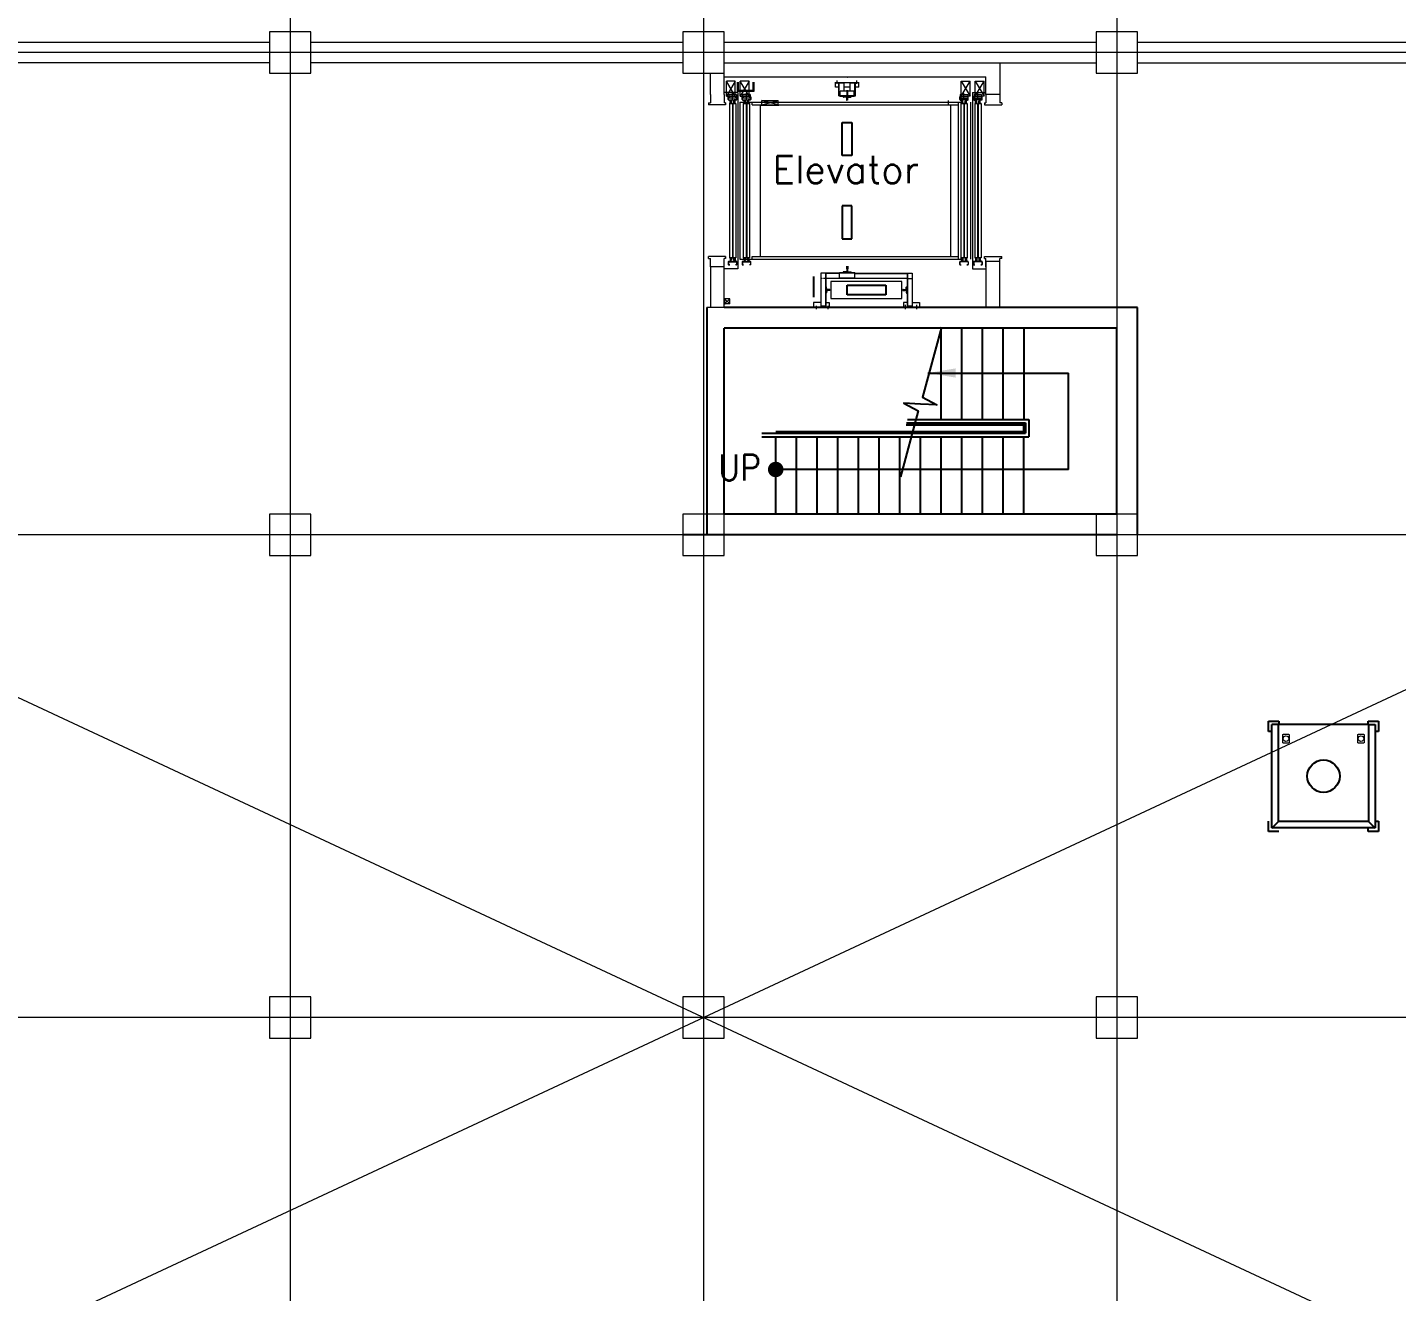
# Model space of a CAD drawing. Extents: x -59767 to 1106559, y -1290 to 1129522.
# Drawn here: x 82396 to 102268, y 450313 to 468658 of the extents above; entities that cross this region are included whole.
import ezdxf

# ---------------------------------------------------------------- set-up
doc = ezdxf.new("R2010")
doc.units = 0
doc.linetypes.add('CENTER', pattern=[2, 1.25, -0.25, 0.25, -0.25])
doc.linetypes.add('HIDDEN', pattern=[0.375, 0.25, -0.125])
doc.layers.get('0').update_dxf_attribs({"linetype": 'CONTINUOUS', "lineweight": 9})
for name, color, linetype, lineweight in [('COLUMN', 2, 'CONTINUOUS', 9), ('ELEV', 6, 'CONTINUOUS', 9), ('TEXT', 3, 'CONTINUOUS', 9), ('WALL_200', 3, 'CONTINUOUS', 9), ('WALL_300', 7, 'CONTINUOUS', 9), ('중간선', 5, 'CONTINUOUS', 9), ('중심선', 1, 'CENTER', 9)]:
    doc.layers.add(name, color=color, linetype=linetype, lineweight=lineweight)
doc.layers.add('HATCH', color=6, linetype='CONTINUOUS')
doc.styles.add('ROMANS', font='romans.shx', dxfattribs={"bigfont": 'whgtxt.shx'})
doc.styles.get("Standard").update_dxf_attribs({"font": 'romans.shx', "bigfont": 'whtgtxt.shx'})

# ---------------------------------------------------------------- blocks, each defined once
blk = doc.blocks.new('column600')
at = {"layer": 'COLUMN', "linetype": 'Continuous'}
blk.add_lwpolyline([(-300, -300), (300, -300), (300, 300), (-300, 300)], close=True, dxfattribs=at)
blk = doc.blocks.new('ARR')
blk.add_solid([(3, -0.5), (3, 0.5), (0, 0)])

msp = doc.modelspace()

# ---------------------------------------------------------------- linework, layer by layer
at = {"layer": 'ELEV', "color": 6}
for p, q in [((92670.1, 467879.6), (92540.1, 467659.6)), ((92670.1, 467659.6), (92540.1, 467879.6)), ((92540.1, 467659.6), (92540.1, 467879.6)), ((92670.1, 467879.6), (92540.1, 467879.6)), ((92670.1, 467659.6), (92670.1, 467879.6)), ((92698.7, 467864.6), (92698.7, 467731.1)), ((92713.7, 467864.6), (92713.7, 467745.9)), ((92871.1, 467879.6), (92741.1, 467879.6)), ((92871.1, 467879.6), (92741.1, 467659.6)), ((92871.1, 467659.6), (92741.1, 467879.6)), ((92741.1, 467659.6), (92741.1, 467879.6)), ((92871.1, 467659.6), (92871.1, 467879.6)), ((92927.8, 467745.9), (92927.8, 467864.6)), ((92942.8, 467731.1), (92942.8, 467864.6)), ((94123.2, 467789.6), (94123.2, 467864.6)), ((94463.2, 467855.6), (94123.2, 467855.6)), ((94150.9, 467838.8), (94150.9, 467887.7)), ((94248.2, 467847.1), (94173.2, 467847.1)), ((94173.2, 467666.6), (94173.2, 467847.1)), ((94179.2, 467666.6), (94179.2, 467847.1)), ((94248.2, 467731.6), (94248.2, 467847.1)), ((94286.2, 467933.5), (94285.2, 467934.5)), ((94300.2, 467933.5), (94286.2, 467933.5)), ((94300.2, 467933.5), (94301.2, 467934.5)), ((94338.2, 467731.6), (94338.2, 467847.1)), ((94413.2, 467847.1), (94338.2, 467847.1)), ((94407.2, 467666.6), (94407.2, 467847.1)), ((94413.2, 467666.6), (94413.2, 467847.1)), ((94435.4, 467838.8), (94435.4, 467887.7)), ((94463.2, 467789.6), (94463.2, 467864.6)), ((95950.3, 467879.6), (96080.3, 467879.6)), ((95950.3, 467879.6), (96080.3, 467659.6)), ((95950.3, 467659.6), (96080.3, 467879.6)), ((95950.3, 467659.6), (95950.3, 467879.6)), ((96080.3, 467659.6), (96080.3, 467879.6)), ((96151.3, 467659.6), (96151.3, 467879.6)), ((96151.3, 467879.6), (96281.3, 467659.6)), ((96151.3, 467659.6), (96281.3, 467879.6)), ((96151.3, 467879.6), (96281.3, 467879.6)), ((96281.3, 467659.6), (96281.3, 467879.6)), ((92308.2, 467683.5), (92308.2, 467563.5)), ((92508.2, 467683.5), (92508.2, 467563.5)), ((92708.2, 467713.8), (92513.2, 467713.8)), ((92540.1, 467659.6), (92567.1, 467659.6)), ((92670.1, 467659.6), (92567.1, 467659.6)), ((92568.6, 467610.8), (92568.6, 467648.4)), ((92571.8, 467610.8), (92571.8, 467648.4)), ((92572.1, 467612.8), (92577.1, 467607.8)), ((92574.8, 467654.6), (92588.6, 467654.6)), ((92574.8, 467651.4), (92588.6, 467651.4)), ((92574.8, 467607.8), (92687.4, 467607.8)), ((92574.8, 467604.6), (92687.4, 467604.6)), ((92686.6, 467683.5), (92575.6, 467683.5)), ((92575.6, 467683.5), (92575.6, 467656.5)), ((92575.6, 467656.5), (92593.6, 467656.5)), ((92575.6, 467649.5), (92593.6, 467649.5)), ((92575.6, 467649.5), (92575.6, 467629.5)), ((92686.6, 467629.5), (92575.6, 467629.5)), ((92577.6, 467604.6), (92607.6, 467604.6)), ((92577.6, 467604.6), (92577.6, 467603.6)), ((92579.6, 467601.6), (92600.6, 467601.6)), ((92682.6, 467653), (92581, 467653)), ((92588.6, 467651.4), (92588.6, 467654.6)), ((92593.6, 467649.5), (92593.6, 467656.5)), ((92606.1, 467566.3), (92606.1, 467611.7)), ((92607.6, 467604.6), (92607.6, 467574.6)), ((92631.1, 467607), (92631.1, 467702.2)), ((92654.6, 467604.6), (92654.6, 467574.6)), ((92684.6, 467604.6), (92654.6, 467604.6)), ((92656.1, 467566.3), (92656.1, 467611.7)), ((92682.6, 467601.6), (92661.6, 467601.6)), ((92668.6, 467649.5), (92668.6, 467656.5)), ((92686.6, 467656.5), (92668.6, 467656.5)), ((92686.6, 467649.5), (92668.6, 467649.5)), ((92687.4, 467654.6), (92673.6, 467654.6)), ((92673.6, 467651.4), (92673.6, 467654.6)), ((92687.4, 467651.4), (92673.6, 467651.4)), ((92684.6, 467604.6), (92684.6, 467603.6)), ((92685.1, 467607.8), (92690.1, 467612.8)), ((92686.6, 467683.5), (92686.6, 467656.5)), ((92686.6, 467649.5), (92686.6, 467629.5)), ((92690.4, 467610.8), (92690.4, 467648.4)), ((92693.6, 467648.4), (92693.6, 467610.8)), ((92698.7, 467731.1), (92942.8, 467731.1)), ((92708.2, 467713.8), (92708.2, 465153.2)), ((92713.7, 467745.9), (92927.8, 467745.9)), ((92741.1, 467659.6), (92768.1, 467659.6)), ((92871.1, 467659.6), (92768.1, 467659.6)), ((92769.6, 467610.8), (92769.6, 467648.4)), ((92772.8, 467610.8), (92772.8, 467648.4)), ((92773.1, 467612.8), (92778.1, 467607.8)), ((92775.8, 467654.6), (92789.6, 467654.6)), ((92775.8, 467651.4), (92789.6, 467651.4)), ((92775.8, 467607.8), (92888.4, 467607.8)), ((92775.8, 467604.6), (92888.4, 467604.6)), ((92776.6, 467683.5), (92776.6, 467656.5)), ((92887.6, 467683.5), (92776.6, 467683.5)), ((92776.6, 467656.5), (92794.6, 467656.5)), ((92776.6, 467649.5), (92776.6, 467629.5)), ((92776.6, 467649.5), (92794.6, 467649.5)), ((92887.6, 467629.5), (92776.6, 467629.5)), ((92778.6, 467604.6), (92778.6, 467603.6)), ((92778.6, 467604.6), (92808.6, 467604.6)), ((92780.6, 467601.6), (92801.6, 467601.6)), ((92883.6, 467653), (92782, 467653)), ((92789.6, 467651.4), (92789.6, 467654.6)), ((92794.6, 467649.5), (92794.6, 467656.5)), ((92807.1, 467566.3), (92807.1, 467611.7)), ((92808.6, 467604.6), (92808.6, 467574.6)), ((92832.1, 467607), (92832.1, 467702.2)), ((92855.6, 467604.6), (92855.6, 467574.6)), ((92885.6, 467604.6), (92855.6, 467604.6)), ((92857.1, 467566.3), (92857.1, 467611.7)), ((92883.6, 467601.6), (92862.6, 467601.6)), ((92887.6, 467656.5), (92869.6, 467656.5)), ((92869.6, 467649.5), (92869.6, 467656.5)), ((92887.6, 467649.5), (92869.6, 467649.5)), ((92874.6, 467651.4), (92874.6, 467654.6)), ((92888.4, 467654.6), (92874.6, 467654.6)), ((92888.4, 467651.4), (92874.6, 467651.4)), ((92885.6, 467604.6), (92885.6, 467603.6)), ((92886.1, 467607.8), (92891.1, 467612.8)), ((92887.6, 467683.5), (92887.6, 467656.5)), ((92887.6, 467649.5), (92887.6, 467629.5)), ((92891.4, 467610.8), (92891.4, 467648.4)), ((92894.6, 467648.4), (92894.6, 467610.8)), ((93057.4, 467598), (93292, 467598)), ((93292, 467533.5), (93057.4, 467598)), ((93057.4, 467533.5), (93292, 467598)), ((93057.4, 467533.5), (93057.4, 467598)), ((93292, 467533.5), (93292, 467598)), ((94173.2, 467789.6), (94123.2, 467789.6)), ((94173.2, 467666.6), (94193.2, 467666.6)), ((94393.2, 467731.6), (94193.2, 467731.6)), ((94193.2, 467656.6), (94193.2, 467731.6)), ((94393.2, 467662.6), (94193.2, 467662.6)), ((94393.2, 467656.6), (94193.2, 467656.6)), ((94350.2, 467653.6), (94236.2, 467653.6)), ((94236.2, 467653.6), (94236.2, 467650.3)), ((94283.7, 467642.8), (94240.9, 467645.3)), ((94338.2, 467789.6), (94248.2, 467789.6)), ((94285.9, 467602.6), (94285.2, 467602.6)), ((94288.4, 467605.1), (94288.4, 467637.8)), ((94297.9, 467605.1), (94297.9, 467637.8)), ((94301.2, 467602.6), (94300.4, 467602.6)), ((94302.7, 467642.8), (94345.5, 467645.3)), ((94350.2, 467653.6), (94350.2, 467650.3)), ((94393.2, 467656.6), (94393.2, 467731.6)), ((94393.2, 467666.6), (94413.2, 467666.6)), ((94463.2, 467789.6), (94413.2, 467789.6)), ((95764, 467533.5), (95764, 467598)), ((95926.8, 467648.4), (95926.8, 467610.8)), ((95930, 467610.8), (95930, 467648.4)), ((95935.3, 467607.8), (95930.3, 467612.8)), ((95933, 467654.6), (95946.8, 467654.6)), ((95933, 467651.4), (95946.8, 467651.4)), ((96045.6, 467607.8), (95933, 467607.8)), ((96045.6, 467604.6), (95933, 467604.6)), ((95933.8, 467683.5), (95933.8, 467656.5)), ((95933.8, 467683.5), (96044.8, 467683.5)), ((95933.8, 467656.5), (95951.8, 467656.5)), ((95933.8, 467649.5), (95933.8, 467629.5)), ((95933.8, 467649.5), (95951.8, 467649.5)), ((95933.8, 467629.5), (96044.8, 467629.5)), ((95935.8, 467604.6), (95965.8, 467604.6)), ((95935.8, 467604.6), (95935.8, 467603.6)), ((95937.8, 467653), (96039.4, 467653)), ((95937.8, 467601.6), (95958.8, 467601.6)), ((95946.8, 467651.4), (95946.8, 467654.6)), ((95950.3, 467659.6), (96053.3, 467659.6)), ((95951.8, 467649.5), (95951.8, 467656.5)), ((95964.3, 467566.3), (95964.3, 467611.7)), ((95965.8, 467604.6), (95965.8, 467574.6)), ((95989.3, 467607), (95989.3, 467702.2)), ((96012.8, 467604.6), (96012.8, 467574.6)), ((96042.8, 467604.6), (96012.8, 467604.6)), ((96014.3, 467566.3), (96014.3, 467611.7)), ((96040.8, 467601.6), (96019.8, 467601.6)), ((96044.8, 467656.5), (96026.8, 467656.5)), ((96026.8, 467649.5), (96026.8, 467656.5)), ((96044.8, 467649.5), (96026.8, 467649.5)), ((96031.8, 467651.4), (96031.8, 467654.6)), ((96045.6, 467654.6), (96031.8, 467654.6)), ((96045.6, 467651.4), (96031.8, 467651.4)), ((96042.8, 467604.6), (96042.8, 467603.6)), ((96048.3, 467612.8), (96043.3, 467607.8)), ((96044.8, 467683.5), (96044.8, 467656.5)), ((96044.8, 467649.5), (96044.8, 467629.5)), ((96048.6, 467610.8), (96048.6, 467648.4)), ((96051.8, 467610.8), (96051.8, 467648.4)), ((96080.3, 467659.6), (96053.3, 467659.6)), ((96113.2, 467713.8), (96113.2, 465153.2)), ((96113.2, 467713.8), (96308.2, 467713.8)), ((96127.8, 467648.4), (96127.8, 467610.8)), ((96131, 467610.8), (96131, 467648.4)), ((96136.3, 467607.8), (96131.3, 467612.8)), ((96134, 467654.6), (96147.8, 467654.6)), ((96134, 467651.4), (96147.8, 467651.4)), ((96246.6, 467607.8), (96134, 467607.8)), ((96246.6, 467604.6), (96134, 467604.6)), ((96134.8, 467683.5), (96245.8, 467683.5)), ((96134.8, 467683.5), (96134.8, 467656.5)), ((96134.8, 467656.5), (96152.8, 467656.5)), ((96134.8, 467649.5), (96152.8, 467649.5)), ((96134.8, 467649.5), (96134.8, 467629.5)), ((96134.8, 467629.5), (96245.8, 467629.5)), ((96136.8, 467604.6), (96136.8, 467603.6)), ((96136.8, 467604.6), (96166.8, 467604.6)), ((96138.8, 467653), (96240.4, 467653)), ((96138.8, 467601.6), (96159.8, 467601.6)), ((96147.8, 467651.4), (96147.8, 467654.6)), ((96151.3, 467659.6), (96254.3, 467659.6)), ((96152.8, 467649.5), (96152.8, 467656.5)), ((96165.3, 467566.3), (96165.3, 467611.7)), ((96166.8, 467604.6), (96166.8, 467574.6)), ((96190.3, 467607), (96190.3, 467702.2)), ((96213.8, 467604.6), (96213.8, 467574.6)), ((96243.8, 467604.6), (96213.8, 467604.6)), ((96215.3, 467566.3), (96215.3, 467611.7)), ((96241.8, 467601.6), (96220.8, 467601.6)), ((96245.8, 467656.5), (96227.8, 467656.5)), ((96227.8, 467649.5), (96227.8, 467656.5)), ((96245.8, 467649.5), (96227.8, 467649.5)), ((96246.6, 467654.6), (96232.8, 467654.6)), ((96232.8, 467651.4), (96232.8, 467654.6)), ((96246.6, 467651.4), (96232.8, 467651.4)), ((96243.8, 467604.6), (96243.8, 467603.6)), ((96249.3, 467612.8), (96244.3, 467607.8)), ((96245.8, 467683.5), (96245.8, 467656.5)), ((96245.8, 467649.5), (96245.8, 467629.5)), ((96249.6, 467610.8), (96249.6, 467648.4)), ((96252.8, 467610.8), (96252.8, 467648.4)), ((96281.3, 467659.6), (96254.3, 467659.6)), ((96308.2, 467683.5), (96308.2, 467563.5)), ((96508.2, 467683.5), (96508.2, 467563.5)), ((92279.8, 467563.5), (92279.8, 467533.5)), ((92279.8, 467563.5), (92308.2, 467563.5)), ((92527.2, 467533.5), (92279.8, 467533.5)), ((92527.2, 467563.5), (92508.2, 467563.5)), ((92527.2, 467563.5), (92527.2, 467533.5)), ((92585.1, 467553.6), (92585.1, 465313.4)), ((92585.1, 467553.4), (92627.1, 467553.4)), ((92592.1, 467553.6), (92592.1, 467556.8)), ((92592.1, 467556.8), (92620.1, 467556.8)), ((92620.1, 467553.6), (92592.1, 467553.6)), ((92596.1, 467556.8), (92596.1, 467590.6)), ((92596.1, 467590.6), (92599.3, 467590.6)), ((92599.3, 467556.8), (92599.3, 467590.6)), ((92599.3, 467588.6), (92604.3, 467588.6)), ((92604.3, 467572.6), (92604.3, 467588.6)), ((92607.8, 467572.6), (92604.3, 467572.6)), ((92604.6, 467597.6), (92604.6, 467576.6)), ((92606.6, 467574.6), (92607.6, 467574.6)), ((92607.8, 467572.6), (92607.8, 467588.6)), ((92612.9, 467588.6), (92607.8, 467588.6)), ((92612.9, 467556.8), (92612.9, 467590.6)), ((92616.1, 467590.6), (92612.9, 467590.6)), ((92616.1, 467556.8), (92616.1, 467590.6)), ((92620.1, 467556.8), (92620.1, 467553.6)), ((92627.1, 467553.6), (92627.1, 465313.4)), ((92635.1, 467553.6), (92635.1, 465313.4)), ((92635.1, 467553.4), (92677.1, 467553.4)), ((92642.1, 467553.6), (92642.1, 467556.8)), ((92642.1, 467556.8), (92670.1, 467556.8)), ((92670.1, 467553.6), (92642.1, 467553.6)), ((92646.1, 467556.8), (92646.1, 467590.6)), ((92646.1, 467590.6), (92649.3, 467590.6)), ((92649.3, 467556.8), (92649.3, 467590.6)), ((92649.3, 467588.6), (92654.3, 467588.6)), ((92654.3, 467572.6), (92654.3, 467588.6)), ((92657.8, 467572.6), (92654.3, 467572.6)), ((92655.6, 467574.6), (92654.6, 467574.6)), ((92657.6, 467597.6), (92657.6, 467576.6)), ((92657.8, 467572.6), (92657.8, 467588.6)), ((92662.9, 467588.6), (92657.8, 467588.6)), ((92662.9, 467556.8), (92662.9, 467590.6)), ((92666.1, 467590.6), (92662.9, 467590.6)), ((92666.1, 467556.8), (92666.1, 467590.6)), ((92670.1, 467556.8), (92670.1, 467553.6)), ((92677.1, 467553.6), (92677.1, 465313.4)), ((92738.2, 467573.5), (92738.2, 465293.5)), ((92738.2, 467573.5), (95948.2, 467573.5)), ((92786.1, 467553.6), (92786.1, 465313.4)), ((92786.1, 467553.4), (92828.1, 467553.4)), ((92793.1, 467556.8), (92821.1, 467556.8)), ((92793.1, 467553.6), (92793.1, 467556.8)), ((92821.1, 467553.6), (92793.1, 467553.6)), ((92797.1, 467556.8), (92797.1, 467590.6)), ((92797.1, 467590.6), (92800.3, 467590.6)), ((92800.3, 467556.8), (92800.3, 467590.6)), ((92800.3, 467588.6), (92805.3, 467588.6)), ((92805.3, 467572.6), (92805.3, 467588.6)), ((92808.8, 467572.6), (92805.3, 467572.6)), ((92805.6, 467597.6), (92805.6, 467576.6)), ((92807.6, 467574.6), (92808.6, 467574.6)), ((92808.8, 467572.6), (92808.8, 467588.6)), ((92813.9, 467588.6), (92808.8, 467588.6)), ((92813.9, 467556.8), (92813.9, 467590.6)), ((92817.1, 467590.6), (92813.9, 467590.6)), ((92817.1, 467556.8), (92817.1, 467590.6)), ((92821.1, 467556.8), (92821.1, 467553.6)), ((92824.9, 467573.5), (93164.9, 467573.5)), ((92828.1, 467553.6), (92828.1, 465313.4)), ((92836.1, 467553.6), (92836.1, 465313.4)), ((92836.1, 467553.4), (92878.1, 467553.4)), ((92843.1, 467556.8), (92871.1, 467556.8)), ((92843.1, 467553.6), (92843.1, 467556.8)), ((92871.1, 467553.6), (92843.1, 467553.6)), ((92847.1, 467556.8), (92847.1, 467590.6)), ((92847.1, 467590.6), (92850.3, 467590.6)), ((92850.3, 467556.8), (92850.3, 467590.6)), ((92850.3, 467588.6), (92855.3, 467588.6)), ((92855.3, 467572.6), (92855.3, 467588.6)), ((92858.8, 467572.6), (92855.3, 467572.6)), ((92856.6, 467574.6), (92855.6, 467574.6)), ((92858.6, 467597.6), (92858.6, 467576.6)), ((92858.8, 467572.6), (92858.8, 467588.6)), ((92863.9, 467588.6), (92858.8, 467588.6)), ((92863.9, 467556.8), (92863.9, 467590.6)), ((92867.1, 467590.6), (92863.9, 467590.6)), ((92867.1, 467556.8), (92867.1, 467590.6)), ((92871.1, 467556.8), (92871.1, 467553.6)), ((92878.1, 467553.6), (92878.1, 465313.4)), ((92913.2, 467533.5), (92913.2, 467573.5)), ((92913.2, 467533.5), (95908.2, 467533.5)), ((93029, 467533.5), (93029, 465333.5)), ((93045.4, 467527.5), (93045.4, 467533.5)), ((93045.4, 467533.5), (93304, 467533.5)), ((93045.4, 467527.5), (93304, 467527.5)), ((93304, 467527.5), (93304, 467533.5)), ((95776, 467527.5), (95776, 467533.5)), ((95792.3, 467533.5), (95792.3, 465333.5)), ((95908.2, 465293.5), (95908.2, 467573.5)), ((95908.2, 467533.5), (95908.2, 467573.5)), ((95943.3, 467553.6), (95943.3, 465313.4)), ((95985.3, 467553.4), (95943.3, 467553.4)), ((95948.2, 465293.5), (95948.2, 467573.5)), ((95978.3, 467556.8), (95950.3, 467556.8)), ((95950.3, 467556.8), (95950.3, 467553.6)), ((95950.3, 467553.6), (95978.3, 467553.6)), ((95954.3, 467556.8), (95954.3, 467590.6)), ((95954.3, 467590.6), (95957.5, 467590.6)), ((95957.5, 467556.8), (95957.5, 467590.6)), ((95957.5, 467588.6), (95962.6, 467588.6)), ((95962.6, 467572.6), (95962.6, 467588.6)), ((95962.6, 467572.6), (95966.1, 467572.6)), ((95962.8, 467597.6), (95962.8, 467576.6)), ((95964.8, 467574.6), (95965.8, 467574.6)), ((95966.1, 467572.6), (95966.1, 467588.6)), ((95971.1, 467588.6), (95966.1, 467588.6)), ((95971.1, 467556.8), (95971.1, 467590.6)), ((95974.3, 467590.6), (95971.1, 467590.6)), ((95974.3, 467556.8), (95974.3, 467590.6)), ((95978.3, 467553.6), (95978.3, 467556.8)), ((95985.3, 467553.6), (95985.3, 465313.4)), ((95993.3, 467553.6), (95993.3, 465313.4)), ((96035.3, 467553.4), (95993.3, 467553.4)), ((96028.3, 467556.8), (96000.3, 467556.8)), ((96000.3, 467556.8), (96000.3, 467553.6)), ((96000.3, 467553.6), (96028.3, 467553.6)), ((96004.3, 467556.8), (96004.3, 467590.6)), ((96004.3, 467590.6), (96007.5, 467590.6)), ((96007.5, 467556.8), (96007.5, 467590.6)), ((96007.5, 467588.6), (96012.6, 467588.6)), ((96012.6, 467572.6), (96012.6, 467588.6)), ((96012.6, 467572.6), (96016.1, 467572.6)), ((96013.8, 467574.6), (96012.8, 467574.6)), ((96015.8, 467597.6), (96015.8, 467576.6)), ((96016.1, 467572.6), (96016.1, 467588.6)), ((96021.1, 467588.6), (96016.1, 467588.6)), ((96021.1, 467556.8), (96021.1, 467590.6)), ((96024.3, 467590.6), (96021.1, 467590.6)), ((96024.3, 467556.8), (96024.3, 467590.6)), ((96028.3, 467553.6), (96028.3, 467556.8)), ((96035.3, 467553.6), (96035.3, 465313.4)), ((96083.2, 467573.5), (96083.2, 465293.5)), ((96144.3, 467553.6), (96144.3, 465313.4)), ((96186.3, 467553.4), (96144.3, 467553.4)), ((96151.3, 467556.8), (96151.3, 467553.6)), ((96179.3, 467556.8), (96151.3, 467556.8)), ((96151.3, 467553.6), (96179.3, 467553.6)), ((96155.3, 467556.8), (96155.3, 467590.6)), ((96155.3, 467590.6), (96158.5, 467590.6)), ((96158.5, 467556.8), (96158.5, 467590.6)), ((96158.5, 467588.6), (96163.5, 467588.6)), ((96163.5, 467572.6), (96163.5, 467588.6)), ((96163.5, 467572.6), (96167, 467572.6)), ((96163.8, 467597.6), (96163.8, 467576.6)), ((96165.8, 467574.6), (96166.8, 467574.6)), ((96167, 467572.6), (96167, 467588.6)), ((96172.1, 467588.6), (96167, 467588.6)), ((96172.1, 467556.8), (96172.1, 467590.6)), ((96175.3, 467590.6), (96172.1, 467590.6)), ((96175.3, 467556.8), (96175.3, 467590.6)), ((96179.3, 467553.6), (96179.3, 467556.8)), ((96186.3, 467553.6), (96186.3, 465313.4)), ((96194.3, 467553.6), (96194.3, 465313.4)), ((96236.3, 467553.4), (96194.3, 467553.4)), ((96201.3, 467556.8), (96201.3, 467553.6)), ((96229.3, 467556.8), (96201.3, 467556.8)), ((96201.3, 467553.6), (96229.3, 467553.6)), ((96205.3, 467556.8), (96205.3, 467590.6)), ((96205.3, 467590.6), (96208.5, 467590.6)), ((96208.5, 467556.8), (96208.5, 467590.6)), ((96208.5, 467588.6), (96213.5, 467588.6)), ((96213.5, 467572.6), (96213.5, 467588.6)), ((96213.5, 467572.6), (96217, 467572.6)), ((96214.8, 467574.6), (96213.8, 467574.6)), ((96216.8, 467597.6), (96216.8, 467576.6)), ((96217, 467572.6), (96217, 467588.6)), ((96222.1, 467588.6), (96217, 467588.6)), ((96222.1, 467556.8), (96222.1, 467590.6)), ((96225.3, 467590.6), (96222.1, 467590.6)), ((96225.3, 467556.8), (96225.3, 467590.6)), ((96229.3, 467553.6), (96229.3, 467556.8)), ((96236.3, 467553.6), (96236.3, 465313.4)), ((96289.2, 467563.5), (96289.2, 467533.5)), ((96289.2, 467563.5), (96308.2, 467563.5)), ((96289.2, 467533.5), (96536.6, 467533.5)), ((96536.6, 467563.5), (96508.2, 467563.5)), ((96536.6, 467563.5), (96536.6, 467533.5)), ((92527.2, 465333.5), (92279.8, 465333.5)), ((92279.8, 465303.5), (92279.8, 465333.5)), ((92279.8, 465303.5), (92279.8, 465333.5)), ((92279.8, 465303.5), (92308.2, 465303.5)), ((92279.8, 465303.5), (92308.2, 465303.5)), ((92308.2, 465183.5), (92308.2, 465303.5)), ((92527.2, 465303.5), (92508.2, 465303.5)), ((92508.2, 465183.5), (92508.2, 465303.5)), ((92527.2, 465303.5), (92508.2, 465303.5)), ((92532.2, 465303.5), (92532.2, 465333.5)), ((92532.2, 465303.5), (92532.2, 465333.5)), ((92568.6, 465254.2), (92568.6, 465216.6)), ((92571.8, 465254.2), (92571.8, 465216.6)), ((92574.8, 465260.4), (92687.4, 465260.4)), ((92574.8, 465257.2), (92687.4, 465257.2)), ((92588.6, 465213.6), (92574.8, 465213.6)), ((92577.6, 465260.4), (92577.6, 465261.4)), ((92577.6, 465260.4), (92607.6, 465260.4)), ((92579.6, 465263.4), (92600.6, 465263.4)), ((92585.1, 465313.4), (92627.1, 465313.4)), ((92588.6, 465213.6), (92588.6, 465210.4)), ((92620.1, 465313.4), (92592.1, 465313.4)), ((92592.1, 465313.4), (92592.1, 465310.2)), ((92592.1, 465310.2), (92620.1, 465310.2)), ((92596.1, 465310.2), (92596.1, 465276.4)), ((92596.1, 465276.4), (92599.3, 465276.4)), ((92599.3, 465310.2), (92599.3, 465276.4)), ((92599.3, 465278.4), (92604.3, 465278.4)), ((92607.8, 465294.4), (92604.3, 465294.4)), ((92604.3, 465294.4), (92604.3, 465278.4)), ((92604.6, 465267.4), (92604.6, 465288.4)), ((92606.1, 465325.3), (92606.1, 465273.3)), ((92606.6, 465290.4), (92607.6, 465290.4)), ((92607.6, 465260.4), (92607.6, 465290.4)), ((92607.8, 465294.4), (92607.8, 465278.4)), ((92612.9, 465278.4), (92607.8, 465278.4)), ((92612.9, 465310.2), (92612.9, 465276.4)), ((92616.1, 465276.4), (92612.9, 465276.4)), ((92616.1, 465310.2), (92616.1, 465276.4)), ((92620.1, 465310.2), (92620.1, 465313.4)), ((92635.1, 465313.4), (92677.1, 465313.4)), ((92670.1, 465313.4), (92642.1, 465313.4)), ((92642.1, 465313.4), (92642.1, 465310.2)), ((92642.1, 465310.2), (92670.1, 465310.2)), ((92646.1, 465310.2), (92646.1, 465276.4)), ((92646.1, 465276.4), (92649.3, 465276.4)), ((92649.3, 465310.2), (92649.3, 465276.4)), ((92649.3, 465278.4), (92654.3, 465278.4)), ((92657.8, 465294.4), (92654.3, 465294.4)), ((92654.3, 465294.4), (92654.3, 465278.4)), ((92654.6, 465260.4), (92654.6, 465290.4)), ((92655.6, 465290.4), (92654.6, 465290.4)), ((92684.6, 465260.4), (92654.6, 465260.4)), ((92656.1, 465325.3), (92656.1, 465273.3)), ((92657.6, 465267.4), (92657.6, 465288.4)), ((92657.8, 465294.4), (92657.8, 465278.4)), ((92662.9, 465278.4), (92657.8, 465278.4)), ((92682.6, 465263.4), (92661.6, 465263.4)), ((92662.9, 465310.2), (92662.9, 465276.4)), ((92666.1, 465276.4), (92662.9, 465276.4)), ((92666.1, 465310.2), (92666.1, 465276.4)), ((92670.1, 465310.2), (92670.1, 465313.4)), ((92687.4, 465213.6), (92673.6, 465213.6)), ((92673.6, 465213.6), (92673.6, 465210.4)), ((92684.6, 465260.4), (92684.6, 465261.4)), ((92690.4, 465254.2), (92690.4, 465216.6)), ((92693.6, 465216.6), (92693.6, 465254.2)), ((92738.2, 465293.5), (95948.2, 465293.5)), ((92769.6, 465254.2), (92769.6, 465216.6)), ((92772.8, 465254.2), (92772.8, 465216.6)), ((92775.8, 465260.4), (92888.4, 465260.4)), ((92775.8, 465257.2), (92888.4, 465257.2)), ((92789.6, 465213.6), (92775.8, 465213.6)), ((92778.6, 465260.4), (92778.6, 465261.4)), ((92778.6, 465260.4), (92808.6, 465260.4)), ((92780.6, 465263.4), (92801.6, 465263.4)), ((92786.1, 465313.4), (92828.1, 465313.4)), ((92789.6, 465213.6), (92789.6, 465210.4)), ((92793.1, 465313.4), (92793.1, 465310.2)), ((92821.1, 465313.4), (92793.1, 465313.4)), ((92793.1, 465310.2), (92821.1, 465310.2)), ((92797.1, 465310.2), (92797.1, 465276.4)), ((92797.1, 465276.4), (92800.3, 465276.4)), ((92800.3, 465310.2), (92800.3, 465276.4)), ((92800.3, 465278.4), (92805.3, 465278.4)), ((92805.3, 465294.4), (92805.3, 465278.4)), ((92808.8, 465294.4), (92805.3, 465294.4)), ((92805.6, 465267.4), (92805.6, 465288.4)), ((92807.1, 465325.3), (92807.1, 465273.3)), ((92807.6, 465290.4), (92808.6, 465290.4)), ((92808.6, 465260.4), (92808.6, 465290.4)), ((92808.8, 465294.4), (92808.8, 465278.4)), ((92813.9, 465278.4), (92808.8, 465278.4)), ((92813.9, 465310.2), (92813.9, 465276.4)), ((92817.1, 465276.4), (92813.9, 465276.4)), ((92817.1, 465310.2), (92817.1, 465276.4)), ((92821.1, 465310.2), (92821.1, 465313.4)), ((92836.1, 465313.4), (92878.1, 465313.4)), ((92843.1, 465313.4), (92843.1, 465310.2)), ((92871.1, 465313.4), (92843.1, 465313.4)), ((92843.1, 465310.2), (92871.1, 465310.2)), ((92847.1, 465310.2), (92847.1, 465276.4)), ((92847.1, 465276.4), (92850.3, 465276.4)), ((92850.3, 465310.2), (92850.3, 465276.4)), ((92850.3, 465278.4), (92855.3, 465278.4)), ((92855.3, 465294.4), (92855.3, 465278.4)), ((92858.8, 465294.4), (92855.3, 465294.4)), ((92855.6, 465260.4), (92855.6, 465290.4)), ((92856.6, 465290.4), (92855.6, 465290.4)), ((92885.6, 465260.4), (92855.6, 465260.4)), ((92857.1, 465325.3), (92857.1, 465273.3)), ((92858.6, 465267.4), (92858.6, 465288.4)), ((92858.8, 465294.4), (92858.8, 465278.4)), ((92863.9, 465278.4), (92858.8, 465278.4)), ((92883.6, 465263.4), (92862.6, 465263.4)), ((92863.9, 465310.2), (92863.9, 465276.4)), ((92867.1, 465276.4), (92863.9, 465276.4)), ((92867.1, 465310.2), (92867.1, 465276.4)), ((92871.1, 465310.2), (92871.1, 465313.4)), ((92888.4, 465213.6), (92874.6, 465213.6)), ((92874.6, 465213.6), (92874.6, 465210.4)), ((92885.6, 465260.4), (92885.6, 465261.4)), ((92891.4, 465254.2), (92891.4, 465216.6)), ((92894.6, 465216.6), (92894.6, 465254.2)), ((92913.2, 465333.5), (95908.2, 465333.5)), ((92913.2, 465293.5), (92913.2, 465333.5)), ((95908.2, 465293.5), (95908.2, 465333.5)), ((95926.8, 465216.6), (95926.8, 465254.2)), ((95930, 465254.2), (95930, 465216.6)), ((96045.6, 465260.4), (95933, 465260.4)), ((96045.6, 465257.2), (95933, 465257.2)), ((95933, 465213.6), (95946.8, 465213.6)), ((95935.8, 465260.4), (95935.8, 465261.4)), ((95935.8, 465260.4), (95965.8, 465260.4)), ((95937.8, 465263.4), (95958.8, 465263.4)), ((95985.3, 465313.4), (95943.3, 465313.4)), ((95946.8, 465213.6), (95946.8, 465210.4)), ((95950.3, 465310.2), (95950.3, 465313.4)), ((95950.3, 465313.4), (95978.3, 465313.4)), ((95978.3, 465310.2), (95950.3, 465310.2)), ((95954.3, 465310.2), (95954.3, 465276.4)), ((95954.3, 465276.4), (95957.5, 465276.4)), ((95957.5, 465310.2), (95957.5, 465276.4)), ((95957.5, 465278.4), (95962.6, 465278.4)), ((95962.6, 465294.4), (95962.6, 465278.4)), ((95962.6, 465294.4), (95966.1, 465294.4)), ((95962.8, 465267.4), (95962.8, 465288.4)), ((95964.3, 465325.3), (95964.3, 465273.3)), ((95964.8, 465290.4), (95965.8, 465290.4)), ((95965.8, 465260.4), (95965.8, 465290.4)), ((95966.1, 465294.4), (95966.1, 465278.4)), ((95971.1, 465278.4), (95966.1, 465278.4)), ((95971.1, 465310.2), (95971.1, 465276.4)), ((95974.3, 465276.4), (95971.1, 465276.4)), ((95974.3, 465310.2), (95974.3, 465276.4)), ((95978.3, 465313.4), (95978.3, 465310.2)), ((96035.3, 465313.4), (95993.3, 465313.4)), ((96000.3, 465310.2), (96000.3, 465313.4)), ((96000.3, 465313.4), (96028.3, 465313.4)), ((96028.3, 465310.2), (96000.3, 465310.2)), ((96004.3, 465310.2), (96004.3, 465276.4)), ((96004.3, 465276.4), (96007.5, 465276.4)), ((96007.5, 465310.2), (96007.5, 465276.4)), ((96007.5, 465278.4), (96012.6, 465278.4)), ((96012.6, 465294.4), (96012.6, 465278.4)), ((96012.6, 465294.4), (96016.1, 465294.4)), ((96012.8, 465260.4), (96012.8, 465290.4)), ((96013.8, 465290.4), (96012.8, 465290.4)), ((96042.8, 465260.4), (96012.8, 465260.4)), ((96014.3, 465325.3), (96014.3, 465273.3)), ((96015.8, 465267.4), (96015.8, 465288.4)), ((96016.1, 465294.4), (96016.1, 465278.4)), ((96021.1, 465278.4), (96016.1, 465278.4)), ((96040.8, 465263.4), (96019.8, 465263.4)), ((96021.1, 465310.2), (96021.1, 465276.4)), ((96024.3, 465276.4), (96021.1, 465276.4)), ((96024.3, 465310.2), (96024.3, 465276.4)), ((96028.3, 465313.4), (96028.3, 465310.2)), ((96031.8, 465213.6), (96045.6, 465213.6)), ((96031.8, 465213.6), (96031.8, 465210.4)), ((96042.8, 465260.4), (96042.8, 465261.4)), ((96048.6, 465254.2), (96048.6, 465216.6)), ((96051.8, 465254.2), (96051.8, 465216.6)), ((96127.8, 465216.6), (96127.8, 465254.2)), ((96131, 465254.2), (96131, 465216.6)), ((96246.6, 465260.4), (96134, 465260.4)), ((96246.6, 465257.2), (96134, 465257.2)), ((96134, 465213.6), (96147.8, 465213.6)), ((96136.8, 465260.4), (96136.8, 465261.4)), ((96136.8, 465260.4), (96166.8, 465260.4)), ((96138.8, 465263.4), (96159.8, 465263.4)), ((96186.3, 465313.4), (96144.3, 465313.4)), ((96147.8, 465213.6), (96147.8, 465210.4)), ((96151.3, 465310.2), (96151.3, 465313.4)), ((96151.3, 465313.4), (96179.3, 465313.4)), ((96179.3, 465310.2), (96151.3, 465310.2)), ((96155.3, 465310.2), (96155.3, 465276.4)), ((96155.3, 465276.4), (96158.5, 465276.4)), ((96158.5, 465310.2), (96158.5, 465276.4)), ((96158.5, 465278.4), (96163.5, 465278.4)), ((96163.5, 465294.4), (96167, 465294.4)), ((96163.5, 465294.4), (96163.5, 465278.4)), ((96163.8, 465267.4), (96163.8, 465288.4)), ((96165.3, 465325.3), (96165.3, 465273.3)), ((96165.8, 465290.4), (96166.8, 465290.4)), ((96166.8, 465260.4), (96166.8, 465290.4)), ((96167, 465294.4), (96167, 465278.4)), ((96172.1, 465278.4), (96167, 465278.4)), ((96172.1, 465310.2), (96172.1, 465276.4)), ((96175.3, 465276.4), (96172.1, 465276.4)), ((96175.3, 465310.2), (96175.3, 465276.4)), ((96179.3, 465313.4), (96179.3, 465310.2)), ((96236.3, 465313.4), (96194.3, 465313.4)), ((96201.3, 465313.4), (96229.3, 465313.4)), ((96201.3, 465310.2), (96201.3, 465313.4)), ((96229.3, 465310.2), (96201.3, 465310.2)), ((96205.3, 465310.2), (96205.3, 465276.4)), ((96205.3, 465276.4), (96208.5, 465276.4)), ((96208.5, 465310.2), (96208.5, 465276.4)), ((96208.5, 465278.4), (96213.5, 465278.4)), ((96213.5, 465294.4), (96217, 465294.4)), ((96213.5, 465294.4), (96213.5, 465278.4)), ((96213.8, 465260.4), (96213.8, 465290.4)), ((96214.8, 465290.4), (96213.8, 465290.4)), ((96243.8, 465260.4), (96213.8, 465260.4)), ((96215.3, 465325.3), (96215.3, 465273.3)), ((96216.8, 465267.4), (96216.8, 465288.4)), ((96217, 465294.4), (96217, 465278.4)), ((96222.1, 465278.4), (96217, 465278.4)), ((96241.8, 465263.4), (96220.8, 465263.4)), ((96222.1, 465310.2), (96222.1, 465276.4)), ((96225.3, 465276.4), (96222.1, 465276.4)), ((96225.3, 465310.2), (96225.3, 465276.4)), ((96229.3, 465313.4), (96229.3, 465310.2)), ((96232.8, 465213.6), (96246.6, 465213.6)), ((96232.8, 465213.6), (96232.8, 465210.4)), ((96243.8, 465260.4), (96243.8, 465261.4)), ((96249.6, 465254.2), (96249.6, 465216.6)), ((96252.8, 465254.2), (96252.8, 465216.6)), ((96289.2, 465333.5), (96536.6, 465333.5)), ((96289.2, 465303.5), (96289.2, 465333.5)), ((96289.2, 465303.5), (96308.2, 465303.5)), ((96308.2, 465183.5), (96308.2, 465303.5)), ((96536.6, 465303.5), (96508.2, 465303.5)), ((96508.2, 465183.5), (96508.2, 465303.5)), ((96536.6, 465303.5), (96536.6, 465333.5)), ((92708.2, 465153.2), (92513.2, 465153.2)), ((92574.8, 465210.4), (92588.6, 465210.4)), ((92687.4, 465210.4), (92673.6, 465210.4)), ((92775.8, 465210.4), (92789.6, 465210.4)), ((92888.4, 465210.4), (92874.6, 465210.4)), ((94183.2, 465025.9), (94183.2, 465100.9)), ((94236.2, 465103.9), (94236.2, 465107.2)), ((94350.2, 465103.9), (94236.2, 465103.9)), ((94283.7, 465114.6), (94240.9, 465112.2)), ((94285.2, 465191.9), (94285.2, 465154.9)), ((94285.9, 465154.9), (94285.2, 465154.9)), ((94286.2, 465114.6), (94285.2, 465113.6)), ((94300.2, 465114.6), (94286.2, 465114.6)), ((94288.4, 465152.4), (94288.4, 465119.6)), ((94297.9, 465152.4), (94297.9, 465119.6)), ((94300.2, 465114.6), (94301.2, 465113.6)), ((94301.2, 465154.9), (94300.4, 465154.9)), ((94301.2, 465191.9), (94301.2, 465154.9)), ((94302.7, 465114.6), (94345.5, 465112.2)), ((94350.2, 465103.9), (94350.2, 465107.2)), ((94403.2, 465025.9), (94403.2, 465100.9)), ((95162.2, 465015.9), (95237.2, 465015.9)), ((95933, 465210.4), (95946.8, 465210.4)), ((96045.6, 465210.4), (96031.8, 465210.4)), ((96113.2, 465153.2), (96308.2, 465153.2)), ((96134, 465210.4), (96147.8, 465210.4)), ((96246.6, 465210.4), (96232.8, 465210.4)), ((93987.2, 464803.4), (93987.2, 464892.4)), ((93991.2, 464892.4), (93987.2, 464892.4)), ((93998.7, 464857.6), (93994.7, 464888.9)), ((93998.7, 464838.1), (93994.7, 464806.9)), ((94012.5, 464852.6), (94003.7, 464852.6)), ((94012.5, 464843.1), (94003.7, 464843.1)), ((94042.2, 464855.9), (94017.2, 464855.9)), ((94042.2, 464839.9), (94017.2, 464839.9)), ((94042.2, 464855.9), (94043.2, 464854.9)), ((94043.2, 464840.9), (94042.2, 464839.9)), ((94043.2, 464840.9), (94043.2, 464854.9)), ((95104.2, 464855.9), (95103.2, 464854.9)), ((95103.2, 464840.9), (95103.2, 464854.9)), ((95103.2, 464840.9), (95104.2, 464839.9)), ((95104.2, 464855.9), (95129.2, 464855.9)), ((95104.2, 464839.9), (95129.2, 464839.9)), ((95133.9, 464852.6), (95142.7, 464852.6)), ((95133.9, 464843.1), (95142.7, 464843.1)), ((95147.7, 464857.6), (95151.7, 464888.9)), ((95147.7, 464838.1), (95151.7, 464806.9)), ((95155.2, 464892.4), (95159.2, 464892.4)), ((95159.2, 464803.4), (95159.2, 464892.4)), ((92508.2, 464636.4), (92508.2, 464728.4)), ((92511.2, 464728.4), (92508.2, 464728.4)), ((92511.2, 464636.4), (92508.2, 464636.4)), ((92511.2, 464728.4), (92511.2, 464636.4)), ((92511.2, 464718.4), (92591.2, 464646.4)), ((92511.2, 464646.4), (92591.2, 464718.4)), ((92591.2, 464718.4), (92511.2, 464718.4)), ((92591.2, 464646.4), (92511.2, 464646.4)), ((92591.2, 464646.4), (92591.2, 464718.4)), ((93805.7, 464667.9), (93805.7, 464592.9)), ((93844.3, 464620), (93844.3, 464571.2)), ((93991.2, 464803.4), (93987.2, 464803.4)), ((94011.2, 464620), (94011.2, 464571.2)), ((95135.2, 464630), (95135.2, 464571.2)), ((95155.2, 464803.4), (95159.2, 464803.4)), ((95302.1, 464630), (95302.1, 464571.2)), ((95344.7, 464667.9), (95344.7, 464592.9)), ((93984.2, 464612), (93909.2, 464612)), ((95278, 464592.9), (95285.7, 464592.9))]:
    msp.add_line(p, q, dxfattribs=at)
at = {"layer": 'ELEV', "color": 6, "lineweight": -2}
for p, q in [((94293.2, 467748.6), (94293.2, 467608.6)), ((94223.2, 467278.5), (94363.2, 467278.5)), ((94223.2, 466798.5), (94223.2, 467278.5)), ((94363.2, 467278.5), (94363.2, 466798.5)), ((94363.2, 466798.5), (94223.2, 466798.5)), ((94223.2, 466068.5), (94223.2, 465588.5)), ((94363.2, 466068.5), (94223.2, 466068.5)), ((94363.2, 465588.5), (94363.2, 466068.5)), ((94223.2, 465588.5), (94363.2, 465588.5)), ((94293.2, 464917.9), (94853.2, 464917.9)), ((94293.2, 464777.9), (94293.2, 464917.9)), ((94853.2, 464917.9), (94853.2, 464777.9)), ((94853.2, 464777.9), (94293.2, 464777.9))]:
    msp.add_line(p, q, dxfattribs=at)
at = {"layer": 'ELEV', "color": 6, "linetype": 'HIDDEN'}
msp.add_line((93984.2, 465015.9), (93909.2, 465015.9), dxfattribs=at)
at = {"layer": 'ELEV', "color": 6, "linetype": 'Continuous'}
msp.add_line((95237.2, 464612), (95162.2, 464612), dxfattribs=at)
at = {"layer": 'ELEV', "color": 6}
for points in [[(93909.2, 465090.9), (93909.2, 464612)], [(94183.2, 465090.9), (93909.2, 465090.9)], [(93978.2, 465090.9), (93978.2, 464612)], [(93984.2, 465090.9), (93984.2, 464612)], [(94183.2, 465084.9), (93984.2, 465084.9)], [(95162.2, 465015.9), (93984.2, 465015.9)], [(94183.2, 465100.9), (94403.2, 465100.9)], [(94183.2, 465094.9), (94403.2, 465094.9)], [(94183.2, 465025.9), (94403.2, 465025.9)], [(94403.2, 465090.9), (95237.2, 465090.9)], [(94403.2, 465084.9), (95162.2, 465084.9)], [(95162.2, 465090.9), (95162.2, 464612)], [(95168.2, 465090.9), (95168.2, 464612)], [(95237.2, 465090.9), (95237.2, 464612)], [(93909.2, 464667.9), (93805.7, 464667.9)], [(93984.2, 464667.9), (94030.7, 464667.9), (94030.7, 464592.9)], [(95162.2, 464667.9), (95109.7, 464667.9), (95109.7, 464592.9)], [(95237.2, 464667.9), (95344.7, 464667.9)], [(94030.7, 464598.9), (93805.7, 464598.9)], [(95109.7, 464598.9), (95344.7, 464598.9)]]:
    msp.add_lwpolyline(points, dxfattribs=at)
msp.add_lwpolyline([(94058.2, 464972.9), (94058.2, 464722.9), (95088.2, 464722.9), (95088.2, 464972.9)], close=True, dxfattribs=at)
for centre, radius, start, end in [((92574.8, 467648.4), 6.2, 90, 180), ((92574.8, 467610.8), 6.2, 180, 270), ((92574.8, 467648.4), 3, 90, 180), ((92574.8, 467610.8), 3, 180, 270), ((92579.6, 467603.6), 2, 180, 270), ((92600.6, 467597.6), 4, 0, 90), ((92661.6, 467597.6), 4, 90, 180), ((92682.6, 467603.6), 2, 270, 0), ((92687.4, 467648.4), 6.2, 0, 90), ((92687.4, 467648.4), 3, 0, 90), ((92687.4, 467610.8), 3, 270, 0), ((92687.4, 467610.8), 6.2, 270, 0), ((92775.8, 467648.4), 6.2, 90, 180), ((92775.8, 467610.8), 6.2, 180, 270), ((92775.8, 467648.4), 3, 90, 180), ((92775.8, 467610.8), 3, 180, 270), ((92780.6, 467603.6), 2, 180, 270), ((92801.6, 467597.6), 4, 0, 90), ((92862.6, 467597.6), 4, 90, 180), ((92883.6, 467603.6), 2, 270, 0), ((92888.4, 467648.4), 6.2, 0, 90), ((92888.4, 467648.4), 3, 0, 90), ((92888.4, 467610.8), 6.2, 270, 0), ((92888.4, 467610.8), 3, 270, 0), ((94241.2, 467650.3), 5, 180, 266.7139), ((94283.4, 467637.8), 5, 0, 86.7139), ((94285.9, 467605.1), 2.5, 270, 0), ((94302.9, 467637.8), 5, 93.2861, 180), ((94300.4, 467605.1), 2.5, 180, 270), ((94345.2, 467650.3), 5, 273.2861, 0), ((95933, 467648.4), 6.2, 90, 180), ((95933, 467610.8), 6.2, 180, 270), ((95933, 467648.4), 3, 90, 180), ((95933, 467610.8), 3, 180, 270), ((95937.8, 467603.6), 2, 180, 270), ((95958.8, 467597.6), 4, 0, 90), ((96019.8, 467597.6), 4, 90, 180), ((96040.8, 467603.6), 2, 270, 0), ((96045.6, 467648.4), 6.2, 0, 90), ((96045.6, 467648.4), 3, 0, 90), ((96045.6, 467610.8), 6.2, 270, 0), ((96045.6, 467610.8), 3, 270, 0), ((96134, 467648.4), 6.2, 90, 180), ((96134, 467610.8), 6.2, 180, 270), ((96134, 467648.4), 3, 90, 180), ((96134, 467610.8), 3, 180, 270), ((96138.8, 467603.6), 2, 180, 270), ((96159.8, 467597.6), 4, 0, 90), ((96220.8, 467597.6), 4, 90, 180), ((96241.8, 467603.6), 2, 270, 0), ((96246.6, 467648.4), 6.2, 0, 90), ((96246.6, 467648.4), 3, 0, 90), ((96246.6, 467610.8), 3, 270, 0), ((96246.6, 467610.8), 6.2, 270, 0), ((92606.6, 467576.6), 2, 180, 270), ((92655.6, 467576.6), 2, 270, 0), ((92807.6, 467576.6), 2, 180, 270), ((92856.6, 467576.6), 2, 270, 0), ((95964.8, 467576.6), 2, 180, 270), ((96013.8, 467576.6), 2, 270, 0), ((96165.8, 467576.6), 2, 180, 270), ((96214.8, 467576.6), 2, 270, 0), ((92574.8, 465254.2), 6.2, 90, 180), ((92574.8, 465216.6), 6.2, 180, 270), ((92574.8, 465254.2), 3, 90, 180), ((92574.8, 465216.6), 3, 180, 270), ((92579.6, 465261.4), 2, 90, 180), ((92600.6, 465267.4), 4, 270, 0), ((92606.6, 465288.4), 2, 90, 180), ((92655.6, 465288.4), 2, 0, 90), ((92661.6, 465267.4), 4, 180, 270), ((92682.6, 465261.4), 2, 0, 90), ((92687.4, 465254.2), 6.2, 0, 90), ((92687.4, 465254.2), 3, 0, 90), ((92687.4, 465216.6), 6.2, 270, 0), ((92687.4, 465216.6), 3, 270, 0), ((92775.8, 465254.2), 6.2, 90, 180), ((92775.8, 465216.6), 6.2, 180, 270), ((92775.8, 465254.2), 3, 90, 180), ((92775.8, 465216.6), 3, 180, 270), ((92780.6, 465261.4), 2, 90, 180), ((92801.6, 465267.4), 4, 270, 0), ((92807.6, 465288.4), 2, 90, 180), ((92856.6, 465288.4), 2, 0, 90), ((92862.6, 465267.4), 4, 180, 270), ((92883.6, 465261.4), 2, 0, 90), ((92888.4, 465254.2), 6.2, 0, 90), ((92888.4, 465254.2), 3, 0, 90), ((92888.4, 465216.6), 3, 270, 0), ((92888.4, 465216.6), 6.2, 270, 0), ((95933, 465254.2), 6.2, 90, 180), ((95933, 465216.6), 6.2, 180, 270), ((95933, 465254.2), 3, 90, 180), ((95933, 465216.6), 3, 180, 270), ((95937.8, 465261.4), 2, 90, 180), ((95958.8, 465267.4), 4, 270, 0), ((95964.8, 465288.4), 2, 90, 180), ((96013.8, 465288.4), 2, 0, 90), ((96019.8, 465267.4), 4, 180, 270), ((96040.8, 465261.4), 2, 0, 90), ((96045.6, 465254.2), 6.2, 0, 90), ((96045.6, 465254.2), 3, 0, 90), ((96045.6, 465216.6), 3, 270, 0), ((96045.6, 465216.6), 6.2, 270, 0), ((96134, 465254.2), 6.2, 90, 180), ((96134, 465216.6), 6.2, 180, 270), ((96134, 465254.2), 3, 90, 180), ((96134, 465216.6), 3, 180, 270), ((96138.8, 465261.4), 2, 90, 180), ((96159.8, 465267.4), 4, 270, 0), ((96165.8, 465288.4), 2, 90, 180), ((96214.8, 465288.4), 2, 0, 90), ((96220.8, 465267.4), 4, 180, 270), ((96241.8, 465261.4), 2, 0, 90), ((96246.6, 465254.2), 6.2, 0, 90), ((96246.6, 465254.2), 3, 0, 90), ((96246.6, 465216.6), 6.2, 270, 0), ((96246.6, 465216.6), 3, 270, 0), ((94241.2, 465107.2), 5, 93.2861, 180), ((94283.4, 465119.6), 5, 273.2861, 0), ((94285.9, 465152.4), 2.5, 0, 90), ((94300.4, 465152.4), 2.5, 90, 180), ((94302.9, 465119.6), 5, 180, 266.7139), ((94345.2, 465107.2), 5, 0, 86.7139), ((93991.2, 464888.9), 3.5, 0, 90), ((94003.7, 464857.6), 5, 180, 270), ((94003.7, 464838.1), 5, 90, 180), ((94012.5, 464857.6), 5, 270, 339.51268), ((94012.5, 464838.1), 5, 20.48732, 90), ((95133.9, 464857.6), 5, 200.48732, 270), ((95133.9, 464838.1), 5, 90, 159.51268), ((95142.7, 464857.6), 5, 270, 0), ((95142.7, 464838.1), 5, 0, 90), ((95155.2, 464888.9), 3.5, 90, 180), ((93991.2, 464806.9), 3.5, 270, 0), ((95155.2, 464806.9), 3.5, 180, 270)]:
    msp.add_arc(centre, radius, start, end, dxfattribs=at)
at = {"layer": 'HATCH', "color": 7}
for p, q in [((93806.8, 465042.9), (93806.8, 464742.9)), ((92256.8, 464592.9), (92256.8, 461292.9)), ((92806.8, 464592.9), (92506.8, 464592.9)), ((98506.8, 464592.9), (92806.8, 464592.9)), ((98506.8, 461292.9), (98506.8, 464592.9)), ((92806.8, 464292.9), (92506.8, 464292.9)), ((92506.8, 461592.9), (92506.8, 464292.9)), ((98206.8, 464292.9), (92806.8, 464292.9)), ((95656.8, 462967.9), (95656.8, 464292.9)), ((95956.8, 462967.9), (95956.8, 464292.9)), ((96256.8, 462967.9), (96256.8, 464292.9)), ((96556.8, 462967.9), (96556.8, 464292.9)), ((96856.8, 464292.9), (96856.8, 462967.9)), ((98206.8, 461592.9), (98206.8, 464292.9)), ((95466.2, 463642.9), (97506.8, 463642.9)), ((97506.8, 462242.9), (97506.8, 463642.9)), ((95150.3, 462892.9), (96856.8, 462892.9)), ((95157, 462917.9), (96881.8, 462917.9)), ((95170.4, 462967.9), (96931.8, 462967.9)), ((96556.8, 462892.9), (96556.8, 462917.9)), ((96856.8, 462917.9), (96856.8, 462892.9)), ((96856.8, 462767.9), (96856.8, 462892.9)), ((96881.8, 462917.9), (96881.8, 462767.9)), ((96931.8, 462967.9), (96931.8, 462717.9)), ((93056.8, 462767.9), (96881.8, 462767.9)), ((93056.8, 462717.9), (96931.8, 462717.9)), ((93256.8, 462792.9), (96856.8, 462792.9)), ((93256.8, 461592.9), (93256.8, 462717.9)), ((93556.8, 461592.9), (93556.8, 462717.9)), ((93856.8, 461592.9), (93856.8, 462717.9)), ((94156.8, 461592.9), (94156.8, 462717.9)), ((94456.8, 461592.9), (94456.8, 462717.9)), ((94756.8, 461592.9), (94756.8, 462717.9)), ((95056.8, 461592.9), (95056.8, 462717.9)), ((95356.8, 461592.9), (95356.8, 462717.9)), ((95656.8, 461592.9), (95656.8, 462717.9)), ((95956.8, 461592.9), (95956.8, 462717.9)), ((96256.8, 461592.9), (96256.8, 462717.9)), ((96556.8, 462767.9), (96556.8, 462792.9)), ((96556.8, 461592.9), (96556.8, 462717.9)), ((96856.8, 461592.9), (96856.8, 462717.9)), ((97506.8, 462242.9), (93256.8, 462242.9)), ((98206.8, 461592.9), (92506.8, 461592.9)), ((98206.8, 461292.9), (91906.8, 461292.9)), ((98206.8, 461292.9), (92806.8, 461292.9))]:
    msp.add_line(p, q, dxfattribs=at)
msp.add_lwpolyline([(95661.6, 464309.4), (95389.2, 463293), (95597.1, 463182.7), (95356.8, 463192.8), (95116.6, 463202.9), (95324.4, 463092.5), (95068.3, 462136.7)], dxfattribs=at)
at = {"layer": 'HATCH', "color": 7, "const_width": 112.5}
msp.add_lwpolyline([(93313.1, 462242.9, -1), (93200.6, 462242.9, -1)], format="xyb", close=True, dxfattribs=at)
at = {"layer": 'WALL_200', "ltscale": 0.5}
for p, q in [((92513.2, 468142.8), (96508.2, 468142.8)), ((92308.2, 467683.5), (92308.2, 467992.8)), ((92508.2, 467683.5), (92508.2, 467992.8)), ((92508.2, 467942.8), (96308.2, 467942.8)), ((96308.2, 464592.9), (93208.2, 464592.9)), ((96308.2, 464592.9), (93805.7, 464592.9, -1))]:
    msp.add_line(p, q, dxfattribs=at)
for points in [[(96508.2, 468142.8), (96508.2, 467683.5), (96308.2, 467683.5), (96308.2, 467942.8)], [(96508.2, 464592.9), (96508.2, 465261.8), (96308.2, 465261.8), (96308.2, 464591.5)], [(92508.2, 464592.9), (92508.2, 465183.5), (92308.2, 465183.5), (92308.2, 464591.5)]]:
    msp.add_lwpolyline(points, dxfattribs=at)
at = {"layer": 'WALL_300', "linetype": 'Continuous', "lineweight": 9}
for p, q in [((92508.2, 468442.8), (97908.2, 468442.8)), ((98508.2, 468442.8), (103908.7, 468442.8)), ((92508.2, 468142.8), (97908.2, 468142.8)), ((98508.2, 468142.8), (103908.7, 468142.8))]:
    msp.add_line(p, q, dxfattribs=at)
for points in [[(80508.2, 468442.8), (85908.2, 468442.8), (85908.2, 468142.8), (80508.2, 468142.8)], [(86508.2, 468442.8), (91908.2, 468442.8), (91908.2, 468142.8), (86508.2, 468142.8)]]:
    msp.add_lwpolyline(points, close=True, dxfattribs=at)
at = {"layer": '중간선'}
for p, q in [((62208.2, 440292.8), (122208.2, 468292.8)), ((62208.2, 468292.8), (122208.2, 440292.8))]:
    msp.add_line(p, q, dxfattribs=at)
at = {"layer": '중간선', "color": 2}
msp.add_line((92506.8, 464592.9), (92256.8, 464592.9), dxfattribs=at)
at = {"layer": '중간선', "linetype": 'Continuous', "lineweight": 25}
for p, q in [((100406.8, 458440.8), (100406.8, 458590.8)), ((100406.8, 458590.8), (100556.8, 458590.8)), ((100460.8, 458540.8), (100456.8, 458540.8)), ((100456.8, 457040.8), (100456.8, 458540.8)), ((100552.8, 458540.8), (100460.8, 458540.8)), ((100552.8, 457136.8), (100552.8, 458540.8)), ((100556.8, 458540.8), (100552.8, 458540.8)), ((100556.8, 458590.8), (100556.8, 458540.8)), ((101856.8, 458540.8), (100556.8, 458540.8)), ((101856.8, 458590.8), (102006.8, 458590.8)), ((101856.8, 458540.8), (101856.8, 458590.8)), ((101856.8, 458540.8), (101860.8, 458540.8)), ((101860.8, 458540.8), (101860.8, 457136.8)), ((101860.8, 458540.8), (101952.8, 458540.8)), ((101952.8, 458540.8), (101956.8, 458540.8)), ((101956.8, 458540.8), (101956.8, 457040.8)), ((102006.8, 458590.8), (102006.8, 458440.8)), ((100456.8, 458440.8), (100406.8, 458440.8)), ((102006.8, 458440.8), (101956.8, 458440.8)), ((100406.8, 456990.8), (100406.8, 457140.8)), ((100460.8, 457044.8), (100552.8, 457136.8)), ((101860.8, 457136.8), (100552.8, 457136.8)), ((101952.8, 457044.8), (101860.8, 457136.8)), ((101956.8, 457140.8), (102006.8, 457140.8)), ((102006.8, 457140.8), (102006.8, 456990.8)), ((100556.8, 456990.8), (100406.8, 456990.8)), ((100456.8, 457040.8), (100460.8, 457044.8)), ((100460.8, 457044.8), (100456.8, 457040.8)), ((101956.8, 457040.8), (100456.8, 457040.8)), ((101952.8, 457044.8), (100460.8, 457044.8)), ((101856.8, 456990.8), (101856.8, 457040.8)), ((102006.8, 456990.8), (101856.8, 456990.8)), ((101952.8, 457044.8), (101956.8, 457040.8))]:
    msp.add_line(p, q, dxfattribs=at)
at = {"layer": '중간선'}
for points in [[(100617.6, 458282.1), (100617.6, 458392.1, -0.4142136), (100627.6, 458402.1), (100697.6, 458402.1, -0.4142136), (100707.6, 458392.1), (100707.6, 458282.1, -0.4142136), (100697.6, 458272.1), (100627.6, 458272.1, -0.4142136)], [(101706.1, 458282.1), (101706.1, 458392.1, -0.4142136), (101716.1, 458402.1), (101786.1, 458402.1, -0.4142136), (101796.1, 458392.1), (101796.1, 458282.1, -0.4142136), (101786.1, 458272.1), (101716.1, 458272.1, -0.4142136)]]:
    msp.add_lwpolyline(points, format="xyb", close=True, dxfattribs=at)
for centre in [(100662.6, 458337.1), (101751.1, 458337.1)]:
    msp.add_circle(centre, 41, dxfattribs=at)
at = {"layer": '중간선', "linetype": 'Continuous', "lineweight": 25}
msp.add_circle((101206.8, 457792.8), 235, dxfattribs=at)
at = {"layer": '중심선'}
for p, q in [((86208.2, 469140.2), (86208.2, 405642.8)), ((92208.2, 469140.2), (92208.2, 405642.8)), ((98208.2, 469140.2), (98208.2, 405642.8)), ((154858.2, 468292.8), (62208.2, 468292.8)), ((154711.9, 461292.8), (62061.9, 461292.8)), ((155007.4, 454292.8), (62357.4, 454292.8))]:
    msp.add_line(p, q, dxfattribs=at)

# ---------------------------------------------------------------- block references
at = {"layer": 'COLUMN', "linetype": 'Continuous'}
for p in [(86208.2, 468292.8), (92208.2, 468292.8), (98208.2, 468292.8), (86209.6, 461292.8), (92209.6, 461292.8), (98209.6, 461292.8), (86208.2, 454292.8), (92208.2, 454292.8), (98208.2, 454292.8)]:
    msp.add_blockref('column600', p, dxfattribs=at)
at = {"layer": 'HATCH', "color": 7, "xscale": 133.3333333333333, "yscale": 133.3333333333333, "zscale": 133.3333333333333}
msp.add_blockref('ARR', (95466.2, 463642.9), dxfattribs=at)

# ---------------------------------------------------------------- texts
at = {"layer": 'HATCH', "color": 7, "style": 'ROMANS', "width": 0.9}
msp.add_text('UP', height=375, dxfattribs=at).set_placement((92420.6, 462084.5))
at = {"layer": 'TEXT', "lineweight": 9}
msp.add_text('Elevator', height=400, dxfattribs=at).set_placement((93210.5, 466395.3))

doc.saveas('drawing.dxf')
